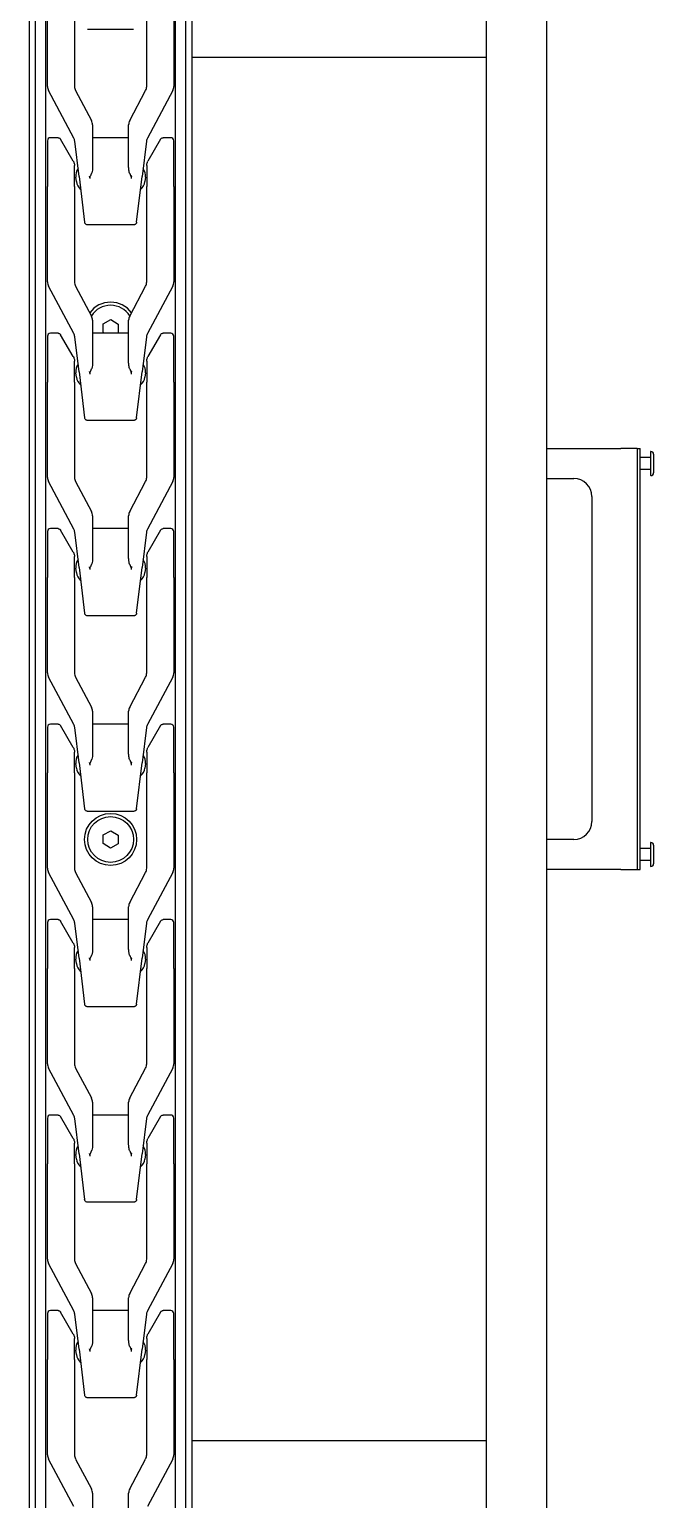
# Model space of a CAD drawing. Extents: x -3873 to 164127, y 7129 to 96529.
# Drawn here: x 43317.5 to 43525, y 39158.5 to 39647.3 of the extents above; entities that cross this region are included whole.
import ezdxf

# ---------------------------------------------------------------- set-up
doc = ezdxf.new("R2010")
doc.units = 0
doc.layers.add('LAYOUT', color=90, linetype='CONTINUOUS')
doc.layers.add('LAYOUT-KROMEKA', color=1, linetype='CONTINUOUS')

# ---------------------------------------------------------------- blocks, each defined once
blk = doc.blocks.new('A$Ccf7c2aec')
at = {"layer": 'LAYOUT-KROMEKA'}
for p, q in [((175.51, 428.1), (1836.63, 428.1)), ((175.51, 426.1), (1836.63, 426.1)), ((169.51, 422.6), (1840.63, 422.6)), ((878.85, 413.36), (894.62, 421.75)), ((896.03, 422.1), (927.73, 422.1)), ((942.98, 422.1), (927.73, 422.1)), ((943.85, 413.36), (959.62, 421.75)), ((943.98, 418.59), (943.98, 421.1)), ((961.03, 422.1), (992.73, 422.1)), ((1007.98, 422.1), (992.73, 422.1)), ((1008.85, 413.36), (1024.62, 421.75)), ((1008.98, 418.59), (1008.98, 421.1)), ((1026.03, 422.1), (1057.73, 422.1)), ((1072.98, 422.1), (1057.73, 422.1)), ((1073.85, 413.36), (1089.62, 421.75)), ((1073.98, 418.59), (1073.98, 421.1)), ((1091.03, 422.1), (1122.73, 422.1)), ((1137.98, 422.1), (1122.73, 422.1)), ((1138.85, 413.36), (1154.62, 421.75)), ((1138.98, 418.59), (1138.98, 421.1)), ((1156.03, 422.1), (1187.73, 422.1)), ((1202.98, 422.1), (1187.73, 422.1)), ((1203.85, 413.36), (1219.62, 421.75)), ((1203.98, 418.59), (1203.98, 421.1)), ((1221.03, 422.1), (1252.73, 422.1)), ((1267.98, 422.1), (1252.73, 422.1)), ((1268.85, 413.36), (1284.62, 421.75)), ((1268.98, 418.59), (1268.98, 421.1)), ((1286.03, 422.1), (1317.73, 422.1)), ((1332.98, 422.1), (1317.73, 422.1)), ((1333.85, 413.36), (1349.62, 421.75)), ((1333.98, 418.59), (1333.98, 421.1)), ((1351.03, 422.1), (1382.73, 422.1)), ((936.18, 413.5), (943.48, 417.72)), ((1001.18, 413.5), (1008.48, 417.72)), ((1066.18, 413.5), (1073.48, 417.72)), ((1131.18, 413.5), (1138.48, 417.72)), ((1196.18, 413.5), (1203.48, 417.72)), ((1261.18, 413.5), (1268.48, 417.72)), ((1326.18, 413.5), (1333.48, 417.72)), ((894.62, 412.75), (884.66, 407.45)), ((927.73, 413.1), (896.03, 413.1)), ((931.11, 411.6), (915.86, 409.73)), ((927.73, 413.1), (934.68, 413.1)), ((929.36, 412.49), (930.84, 412.67)), ((931.11, 411.6), (942.81, 413.03)), ((959.62, 412.75), (949.66, 407.45)), ((992.73, 413.1), (961.03, 413.1)), ((996.11, 411.6), (980.86, 409.73)), ((992.73, 413.1), (999.68, 413.1)), ((994.36, 412.49), (995.84, 412.67)), ((996.11, 411.6), (1007.81, 413.03)), ((1024.62, 412.75), (1014.66, 407.45)), ((1057.73, 413.1), (1026.03, 413.1)), ((1061.11, 411.6), (1045.86, 409.73)), ((1057.73, 413.1), (1064.68, 413.1)), ((1059.36, 412.49), (1060.84, 412.67)), ((1061.11, 411.6), (1072.81, 413.03)), ((1089.62, 412.75), (1079.66, 407.45)), ((1122.73, 413.1), (1091.03, 413.1)), ((1126.11, 411.6), (1110.86, 409.73)), ((1122.73, 413.1), (1129.68, 413.1)), ((1124.36, 412.49), (1125.84, 412.67)), ((1126.11, 411.6), (1137.81, 413.03)), ((1154.62, 412.75), (1144.66, 407.45)), ((1187.73, 413.1), (1156.03, 413.1)), ((1191.11, 411.6), (1175.86, 409.73)), ((1187.73, 413.1), (1194.68, 413.1)), ((1189.36, 412.49), (1190.84, 412.67)), ((1191.11, 411.6), (1202.81, 413.03)), ((1219.62, 412.75), (1209.66, 407.45)), ((1252.73, 413.1), (1221.03, 413.1)), ((1256.11, 411.6), (1240.86, 409.73)), ((1252.73, 413.1), (1259.68, 413.1)), ((1254.36, 412.49), (1255.84, 412.67)), ((1256.11, 411.6), (1267.81, 413.03)), ((1284.62, 412.75), (1274.66, 407.45)), ((1317.73, 413.1), (1286.03, 413.1)), ((1321.11, 411.6), (1305.86, 409.73)), ((1317.73, 413.1), (1324.68, 413.1)), ((1319.36, 412.49), (1320.84, 412.67)), ((1321.11, 411.6), (1332.81, 413.03)), ((1349.62, 412.75), (1339.66, 407.45)), ((1382.73, 413.1), (1351.03, 413.1)), ((883.25, 407.1), (869.13, 407.1)), ((914.98, 393.47), (914.98, 408.73)), ((948.25, 407.1), (934.13, 407.1)), ((943.98, 395.1), (943.98, 407.1)), ((979.98, 393.47), (979.98, 408.73)), ((1013.25, 407.1), (999.13, 407.1)), ((1008.98, 395.1), (1008.98, 407.1)), ((1044.98, 393.47), (1044.98, 408.73)), ((1078.25, 407.1), (1064.13, 407.1)), ((1073.98, 395.1), (1073.98, 407.1)), ((1109.98, 393.47), (1109.98, 408.73)), ((1143.25, 407.1), (1129.13, 407.1)), ((1138.98, 395.1), (1138.98, 407.1)), ((1174.98, 393.47), (1174.98, 408.73)), ((1208.25, 407.1), (1194.13, 407.1)), ((1203.98, 395.1), (1203.98, 407.1)), ((1239.98, 393.47), (1239.98, 408.73)), ((1273.25, 407.1), (1259.13, 407.1)), ((1268.98, 395.1), (1268.98, 407.1)), ((1304.98, 393.47), (1304.98, 408.73)), ((1338.25, 407.1), (1324.13, 407.1)), ((1333.98, 395.1), (1333.98, 407.1)), ((1369.98, 393.47), (1369.98, 408.73)), ((1097.75, 401.17), (1099.25, 403.63)), ((1099.13, 398.64), (1097.75, 401.17)), ((1099.25, 403.63), (1102.14, 403.56)), ((1103.52, 401.03), (1102.02, 398.57)), ((1102.14, 403.56), (1103.52, 401.03)), ((1268.98, 403.2), (1269.25, 403.63)), ((1269.25, 403.63), (1272.14, 403.56)), ((1273.52, 401.03), (1272.02, 398.57)), ((1272.14, 403.56), (1273.52, 401.03)), ((1102.02, 398.57), (1099.13, 398.64)), ((1269.13, 398.64), (1268.98, 398.9)), ((1272.02, 398.57), (1269.13, 398.64)), ((869.13, 395.1), (883.25, 395.1)), ((884.66, 394.75), (894.62, 389.45)), ((915.86, 392.47), (931.11, 390.6)), ((934.13, 395.1), (948.25, 395.1)), ((949.66, 394.75), (959.62, 389.45)), ((980.86, 392.47), (996.11, 390.6)), ((999.13, 395.1), (1013.25, 395.1)), ((1014.66, 394.75), (1024.62, 389.45)), ((1045.86, 392.47), (1061.11, 390.6)), ((1064.13, 395.1), (1078.25, 395.1)), ((1079.66, 394.75), (1089.62, 389.45)), ((1110.86, 392.47), (1126.11, 390.6)), ((1129.13, 395.1), (1143.25, 395.1)), ((1144.66, 394.75), (1154.62, 389.45)), ((1175.86, 392.47), (1191.11, 390.6)), ((1194.13, 395.1), (1208.25, 395.1)), ((1209.66, 394.75), (1219.62, 389.45)), ((1240.86, 392.47), (1256.11, 390.6)), ((1259.13, 395.1), (1273.25, 395.1)), ((1274.66, 394.75), (1284.62, 389.45)), ((1305.86, 392.47), (1321.11, 390.6)), ((1324.13, 395.1), (1338.25, 395.1)), ((1339.66, 394.75), (1349.62, 389.45)), ((894.62, 380.45), (878.85, 388.84)), ((896.03, 389.1), (927.73, 389.1)), ((934.68, 389.1), (927.73, 389.1)), ((930.84, 389.53), (929.36, 389.71)), ((942.81, 389.17), (931.11, 390.6)), ((943.48, 384.48), (936.18, 388.7)), ((959.62, 380.45), (943.85, 388.84)), ((961.03, 389.1), (992.73, 389.1)), ((999.68, 389.1), (992.73, 389.1)), ((995.84, 389.53), (994.36, 389.71)), ((1007.81, 389.17), (996.11, 390.6)), ((1008.48, 384.48), (1001.18, 388.7)), ((1024.62, 380.45), (1008.85, 388.84)), ((1026.03, 389.1), (1057.73, 389.1)), ((1064.68, 389.1), (1057.73, 389.1)), ((1060.84, 389.53), (1059.36, 389.71)), ((1072.81, 389.17), (1061.11, 390.6)), ((1073.48, 384.48), (1066.18, 388.7)), ((1089.62, 380.45), (1073.85, 388.84)), ((1091.03, 389.1), (1122.73, 389.1)), ((1129.68, 389.1), (1122.73, 389.1)), ((1125.84, 389.53), (1124.36, 389.71)), ((1137.81, 389.17), (1126.11, 390.6)), ((1138.48, 384.48), (1131.18, 388.7)), ((1154.62, 380.45), (1138.85, 388.84)), ((1156.03, 389.1), (1187.73, 389.1)), ((1194.68, 389.1), (1187.73, 389.1)), ((1190.84, 389.53), (1189.36, 389.71)), ((1202.81, 389.17), (1191.11, 390.6)), ((1203.48, 384.48), (1196.18, 388.7)), ((1219.62, 380.45), (1203.85, 388.84)), ((1221.03, 389.1), (1252.73, 389.1)), ((1259.68, 389.1), (1252.73, 389.1)), ((1255.84, 389.53), (1254.36, 389.71)), ((1267.81, 389.17), (1256.11, 390.6)), ((1268.48, 384.48), (1261.18, 388.7)), ((1284.62, 380.45), (1268.85, 388.84)), ((1286.03, 389.1), (1317.73, 389.1)), ((1324.68, 389.1), (1317.73, 389.1)), ((1320.84, 389.53), (1319.36, 389.71)), ((1332.81, 389.17), (1321.11, 390.6)), ((1333.48, 384.48), (1326.18, 388.7)), ((1349.62, 380.45), (1333.85, 388.84)), ((1351.03, 389.1), (1382.73, 389.1)), ((943.98, 381.1), (943.98, 383.61)), ((1008.98, 381.1), (1008.98, 383.61)), ((1073.98, 381.1), (1073.98, 383.61)), ((1138.98, 381.1), (1138.98, 383.61)), ((1203.98, 381.1), (1203.98, 383.61)), ((1268.98, 381.1), (1268.98, 383.61)), ((1333.98, 381.1), (1333.98, 383.61)), ((1840.63, 379.6), (169.51, 379.6)), ((927.73, 380.1), (896.03, 380.1)), ((927.73, 380.1), (942.98, 380.1)), ((992.73, 380.1), (961.03, 380.1)), ((992.73, 380.1), (1007.98, 380.1)), ((1057.73, 380.1), (1026.03, 380.1)), ((1057.73, 380.1), (1072.98, 380.1)), ((1122.73, 380.1), (1091.03, 380.1)), ((1122.73, 380.1), (1137.98, 380.1)), ((1187.73, 380.1), (1156.03, 380.1)), ((1187.73, 380.1), (1202.98, 380.1)), ((1252.73, 380.1), (1221.03, 380.1)), ((1252.73, 380.1), (1267.98, 380.1)), ((1317.73, 380.1), (1286.03, 380.1)), ((1317.73, 380.1), (1332.98, 380.1)), ((1382.73, 380.1), (1351.03, 380.1)), ((175.51, 376.1), (1836.63, 376.1)), ((1836.63, 374.1), (175.51, 374.1)), ((900.63, 276.1), (900.63, 374.1)), ((1360.63, 276.1), (1360.63, 374.1)), ((281.4, 276.1), (1830.63, 276.1)), ((281.4, 256.1), (1830.63, 256.1)), ((1090.63, 231.5), (1090.63, 256.1)), ((1100.63, 247.1), (1100.63, 256.1)), ((1220.63, 256.1), (1220.63, 247.1)), ((1230.63, 256.1), (1230.63, 231.5)), ((1214.63, 241.1), (1106.63, 241.1)), ((1090.63, 231.5), (1090.63, 226.1)), ((1230.63, 226.1), (1230.63, 231.5)), ((1230.63, 226.1), (1090.63, 226.1)), ((1090.63, 226.1), (1090.63, 225.1)), ((1090.63, 225.1), (1230.63, 225.1)), ((1093.63, 221.6), (1093.63, 225.1)), ((1097.63, 221.6), (1097.63, 225.1)), ((1223.63, 221.6), (1223.63, 225.1)), ((1227.63, 221.6), (1227.63, 225.1)), ((1230.63, 226.1), (1230.63, 225.1)), ((1099.63, 221.6), (1091.63, 221.6)), ((1091.63, 221.5), (1091.63, 221.6)), ((1098.73, 220.6), (1092.53, 220.6)), ((1099.63, 221.5), (1099.63, 221.6)), ((1229.63, 221.6), (1221.63, 221.6)), ((1221.63, 221.5), (1221.63, 221.6)), ((1228.73, 220.6), (1222.53, 220.6)), ((1229.63, 221.5), (1229.63, 221.6))]:
    blk.add_line(p, q, dxfattribs=at)
for radius in [8.65, 7.62]:
    blk.add_circle((1100.63, 401.1), radius, dxfattribs=at)
for centre, radius, start, end in [((896.03, 419.1), 3, 90, 118), ((942.98, 421.1), 1, 0, 90), ((961.03, 419.1), 3, 90, 118), ((1007.98, 421.1), 1, 0, 90), ((1026.03, 419.1), 3, 90, 118), ((1072.98, 421.1), 1, 0, 90), ((1091.03, 419.1), 3, 90, 118), ((1137.98, 421.1), 1, 0, 90), ((1156.03, 419.1), 3, 90, 118), ((1202.98, 421.1), 1, 0, 90), ((1221.03, 419.1), 3, 90, 118), ((1267.98, 421.1), 1, 0, 90), ((1286.03, 419.1), 3, 90, 118), ((1332.98, 421.1), 1, 0, 90), ((1351.03, 419.1), 3, 90, 118), ((896.03, 410.1), 3, 90, 118), ((929.85, 408.52), 4, 96.9958, 140.527), ((931.33, 408.7), 4, 53.4646, 96.9958), ((942.44, 416.01), 3, 276.9958, 298), ((961.03, 410.1), 3, 90, 118), ((994.85, 408.52), 4, 96.9958, 140.527), ((996.33, 408.7), 4, 53.4646, 96.9958), ((1007.44, 416.01), 3, 276.9958, 298), ((1026.03, 410.1), 3, 90, 118), ((1059.85, 408.52), 4, 96.9958, 140.527), ((1061.33, 408.7), 4, 53.4646, 96.9958), ((1072.44, 416.01), 3, 276.9958, 298), ((1091.03, 410.1), 3, 90, 118), ((1124.85, 408.52), 4, 96.9958, 140.527), ((1126.33, 408.7), 4, 53.4646, 96.9958), ((1137.44, 416.01), 3, 276.9958, 298), ((1156.03, 410.1), 3, 90, 118), ((1189.85, 408.52), 4, 96.9958, 140.527), ((1191.33, 408.7), 4, 53.4646, 96.9958), ((1202.44, 416.01), 3, 276.9958, 298), ((1221.03, 410.1), 3, 90, 118), ((1254.85, 408.52), 4, 96.9958, 140.527), ((1256.33, 408.7), 4, 53.4646, 96.9958), ((1267.44, 416.01), 3, 276.9958, 298), ((1286.03, 410.1), 3, 90, 118), ((1319.85, 408.52), 4, 96.9958, 140.527), ((1321.33, 408.7), 4, 53.4646, 96.9958), ((1332.44, 416.01), 3, 276.9958, 298), ((1351.03, 410.1), 3, 90, 118), ((883.25, 410.1), 3, 270, 298), ((948.25, 410.1), 3, 270, 298), ((1013.25, 410.1), 3, 270, 298), ((1078.25, 410.1), 3, 270, 298), ((1143.25, 410.1), 3, 270, 298), ((1208.25, 410.1), 3, 270, 298), ((1273.25, 410.1), 3, 270, 298), ((1270.63, 401.1), 7.62, 302.7989, 57.2011), ((1270.63, 401.1), 8.65, 306.5463, 53.4537), ((1338.25, 410.1), 3, 270, 298), ((883.25, 392.1), 3, 62, 90), ((929.85, 393.68), 4, 219.473, 263.0042), ((948.25, 392.1), 3, 62, 90), ((994.85, 393.68), 4, 219.473, 263.0042), ((1013.25, 392.1), 3, 62, 90), ((1059.85, 393.68), 4, 219.473, 263.0042), ((1078.25, 392.1), 3, 62, 90), ((1124.85, 393.68), 4, 219.473, 263.0042), ((1143.25, 392.1), 3, 62, 90), ((1189.85, 393.68), 4, 219.473, 263.0042), ((1208.25, 392.1), 3, 62, 90), ((1254.85, 393.68), 4, 219.473, 263.0042), ((1273.25, 392.1), 3, 62, 90), ((1319.85, 393.68), 4, 219.473, 263.0042), ((1338.25, 392.1), 3, 62, 90), ((896.03, 392.1), 3, 242, 270), ((931.33, 393.5), 4, 263.0042, 306.5354), ((942.44, 386.19), 3, 62, 83.0042), ((961.03, 392.1), 3, 242, 270), ((996.33, 393.5), 4, 263.0042, 306.5354), ((1007.44, 386.19), 3, 62, 83.0042), ((1026.03, 392.1), 3, 242, 270), ((1061.33, 393.5), 4, 263.0042, 306.5354), ((1072.44, 386.19), 3, 62, 83.0042), ((1091.03, 392.1), 3, 242, 270), ((1126.33, 393.5), 4, 263.0042, 306.5354), ((1137.44, 386.19), 3, 62, 83.0042), ((1156.03, 392.1), 3, 242, 270), ((1191.33, 393.5), 4, 263.0042, 306.5354), ((1202.44, 386.19), 3, 62, 83.0042), ((1221.03, 392.1), 3, 242, 270), ((1256.33, 393.5), 4, 263.0042, 306.5354), ((1267.44, 386.19), 3, 62, 83.0042), ((1286.03, 392.1), 3, 242, 270), ((1321.33, 393.5), 4, 263.0042, 306.5354), ((1332.44, 386.19), 3, 62, 83.0042), ((1351.03, 392.1), 3, 242, 270), ((896.03, 383.1), 3, 242, 270), ((942.98, 381.1), 1, 270, 0), ((961.03, 383.1), 3, 242, 270), ((1007.98, 381.1), 1, 270, 0), ((1026.03, 383.1), 3, 242, 270), ((1072.98, 381.1), 1, 270, 0), ((1091.03, 383.1), 3, 242, 270), ((1137.98, 381.1), 1, 270, 0), ((1156.03, 383.1), 3, 242, 270), ((1202.98, 381.1), 1, 270, 0), ((1221.03, 383.1), 3, 242, 270), ((1267.98, 381.1), 1, 270, 0), ((1286.03, 383.1), 3, 242, 270), ((1332.98, 381.1), 1, 270, 0), ((1351.03, 383.1), 3, 242, 270), ((1106.63, 247.1), 6, 180, 270), ((1214.63, 247.1), 6, 270, 0), ((1092.53, 221.5), 0.9, 180, 270), ((1098.73, 221.5), 0.9, 270, 0), ((1222.53, 221.5), 0.9, 180, 270), ((1228.73, 221.5), 0.9, 270, 0)]:
    blk.add_arc(centre, radius, start, end, dxfattribs=at)
for points, knots in [([(943.98, 418.59), (943.98, 418.48), (943.96, 418.36), (943.89, 418.16), (943.84, 418.06), (943.71, 417.89), (943.63, 417.81), (943.52, 417.74), (943.5, 417.73), (943.48, 417.72)], [0.0000243, 0.0000243, 0.0000243, 0.0000243, 0.0328926, 0.0328926, 0.0653838, 0.0653838, 0.0978897, 0.0978897, 0.1042618, 0.1042618, 0.1042618, 0.1042618]), ([(1008.98, 418.59), (1008.98, 418.48), (1008.96, 418.36), (1008.89, 418.16), (1008.84, 418.06), (1008.71, 417.89), (1008.63, 417.81), (1008.52, 417.74), (1008.5, 417.73), (1008.48, 417.72)], [0.0000243, 0.0000243, 0.0000243, 0.0000243, 0.0328926, 0.0328926, 0.0653838, 0.0653838, 0.0978897, 0.0978897, 0.1042618, 0.1042618, 0.1042618, 0.1042618]), ([(1073.98, 418.59), (1073.98, 418.48), (1073.96, 418.36), (1073.89, 418.16), (1073.84, 418.06), (1073.71, 417.89), (1073.63, 417.81), (1073.52, 417.74), (1073.5, 417.73), (1073.48, 417.72)], [0.0000243, 0.0000243, 0.0000243, 0.0000243, 0.0328926, 0.0328926, 0.0653838, 0.0653838, 0.0978897, 0.0978897, 0.1042618, 0.1042618, 0.1042618, 0.1042618]), ([(1138.98, 418.59), (1138.98, 418.48), (1138.96, 418.36), (1138.89, 418.16), (1138.84, 418.06), (1138.71, 417.89), (1138.63, 417.81), (1138.52, 417.74), (1138.5, 417.73), (1138.48, 417.72)], [0.0000243, 0.0000243, 0.0000243, 0.0000243, 0.0328926, 0.0328926, 0.0653838, 0.0653838, 0.0978897, 0.0978897, 0.1042618, 0.1042618, 0.1042618, 0.1042618]), ([(1203.98, 418.59), (1203.98, 418.48), (1203.96, 418.36), (1203.89, 418.16), (1203.84, 418.06), (1203.71, 417.89), (1203.63, 417.81), (1203.52, 417.74), (1203.5, 417.73), (1203.48, 417.72)], [0.0000243, 0.0000243, 0.0000243, 0.0000243, 0.0328926, 0.0328926, 0.0653838, 0.0653838, 0.0978897, 0.0978897, 0.1042618, 0.1042618, 0.1042618, 0.1042618]), ([(1268.98, 418.59), (1268.98, 418.48), (1268.96, 418.36), (1268.89, 418.16), (1268.84, 418.06), (1268.71, 417.89), (1268.63, 417.81), (1268.52, 417.74), (1268.5, 417.73), (1268.48, 417.72)], [0.0000243, 0.0000243, 0.0000243, 0.0000243, 0.0328926, 0.0328926, 0.0653838, 0.0653838, 0.0978897, 0.0978897, 0.1042618, 0.1042618, 0.1042618, 0.1042618]), ([(1333.98, 418.59), (1333.98, 418.48), (1333.96, 418.36), (1333.89, 418.16), (1333.84, 418.06), (1333.71, 417.89), (1333.63, 417.81), (1333.52, 417.74), (1333.5, 417.73), (1333.48, 417.72)], [0.0000243, 0.0000243, 0.0000243, 0.0000243, 0.0328926, 0.0328926, 0.0653838, 0.0653838, 0.0978897, 0.0978897, 0.1042618, 0.1042618, 0.1042618, 0.1042618]), ([(936.18, 413.5), (935.87, 413.32), (935.53, 413.2), (935.17, 413.14), (935.08, 413.13), (934.99, 413.11), (934.89, 413.11), (934.82, 413.1), (934.75, 413.1), (934.68, 413.1)], [0, 0, 0, 0, 0.684637, 0.684637, 0.684637, 0.86523, 0.86523, 0.86523, 1, 1, 1, 1]), ([(1001.18, 413.5), (1000.87, 413.32), (1000.53, 413.2), (1000.17, 413.14), (1000.08, 413.13), (999.99, 413.11), (999.89, 413.11), (999.82, 413.1), (999.75, 413.1), (999.68, 413.1)], [0, 0, 0, 0, 0.684637, 0.684637, 0.684637, 0.86523, 0.86523, 0.86523, 1, 1, 1, 1]), ([(1066.18, 413.5), (1065.87, 413.32), (1065.53, 413.2), (1065.17, 413.14), (1065.08, 413.13), (1064.99, 413.11), (1064.89, 413.11), (1064.82, 413.1), (1064.75, 413.1), (1064.68, 413.1)], [0, 0, 0, 0, 0.684637, 0.684637, 0.684637, 0.86523, 0.86523, 0.86523, 1, 1, 1, 1]), ([(1131.18, 413.5), (1130.87, 413.32), (1130.53, 413.2), (1130.17, 413.14), (1130.08, 413.13), (1129.99, 413.11), (1129.89, 413.11), (1129.82, 413.1), (1129.75, 413.1), (1129.68, 413.1)], [0, 0, 0, 0, 0.684637, 0.684637, 0.684637, 0.86523, 0.86523, 0.86523, 1, 1, 1, 1]), ([(1196.18, 413.5), (1195.87, 413.32), (1195.53, 413.2), (1195.17, 413.14), (1195.08, 413.13), (1194.99, 413.11), (1194.89, 413.11), (1194.82, 413.1), (1194.75, 413.1), (1194.68, 413.1)], [0, 0, 0, 0, 0.684637, 0.684637, 0.684637, 0.86523, 0.86523, 0.86523, 1, 1, 1, 1]), ([(1261.18, 413.5), (1260.87, 413.32), (1260.53, 413.2), (1260.17, 413.14), (1260.08, 413.13), (1259.99, 413.11), (1259.89, 413.11), (1259.82, 413.1), (1259.75, 413.1), (1259.68, 413.1)], [0, 0, 0, 0, 0.684637, 0.684637, 0.684637, 0.86523, 0.86523, 0.86523, 1, 1, 1, 1]), ([(1326.18, 413.5), (1325.87, 413.32), (1325.53, 413.2), (1325.17, 413.14), (1325.08, 413.13), (1324.99, 413.11), (1324.89, 413.11), (1324.82, 413.1), (1324.75, 413.1), (1324.68, 413.1)], [0, 0, 0, 0, 0.684637, 0.684637, 0.684637, 0.86523, 0.86523, 0.86523, 1, 1, 1, 1]), ([(914.98, 408.73), (914.98, 408.84), (915, 408.95), (915.07, 409.16), (915.12, 409.25), (915.25, 409.43), (915.34, 409.5), (915.52, 409.62), (915.62, 409.67), (915.74, 409.7), (915.77, 409.71), (915.8, 409.72), (915.81, 409.72), (915.83, 409.72), (915.84, 409.72), (915.85, 409.72), (915.85, 409.72), (915.85, 409.73), (915.86, 409.73), (915.86, 409.73), (915.86, 409.73), (915.86, 409.73), (915.86, 409.73), (915.86, 409.73), (915.86, 409.73), (915.86, 409.73), (915.86, 409.73), (915.86, 409.73), (915.86, 409.73), (915.86, 409.73), (915.86, 409.73), (915.86, 409.73)], [0.0000031, 0.0000031, 0.0000031, 0.0000031, 0.0324341, 0.0324341, 0.064942, 0.064942, 0.0974473, 0.0974473, 0.1299526, 0.1299526, 0.137103, 0.137103, 0.1406951, 0.1406951, 0.1424933, 0.1424933, 0.1433926, 0.1433926, 0.1438423, 0.1438423, 0.1440672, 0.1440672, 0.1441796, 0.1441796, 0.1442358, 0.1442358, 0.1442639, 0.1442639, 0.144278, 0.144278, 0.1443241, 0.1443241, 0.1443241, 0.1443241]), ([(930.36, 407.88), (930.64, 407.95), (930.93, 408.02), (931.21, 408.09), (931.22, 408.1), (931.22, 408.1), (931.23, 408.1)], [0, 0, 0, 0, 0.971612, 0.971612, 0.971612, 1, 1, 1, 1]), ([(930.36, 407.88), (930.45, 407.91), (930.54, 407.92), (930.78, 407.92), (930.91, 407.89), (931.18, 407.8), (931.31, 407.75), (931.65, 407.62), (931.86, 407.54), (932.07, 407.46)], [-1.068908, -1.068908, -1.068908, -1.068908, -1.0410443, -1.0410443, -0.9974409, -0.9974409, -0.9538374, -0.9538374, -0.8852676, -0.8852676, -0.8852676, -0.8852676]), ([(934.13, 407.1), (933.56, 407.1), (932.86, 407.21), (932.21, 407.41), (932.14, 407.44), (932.07, 407.46)], [-0.3189368, -0.3189368, -0.3189368, -0.3189368, -0.1295167, -0.1295167, -0.1071311, -0.1071311, -0.1071311, -0.1071311]), ([(979.98, 408.73), (979.98, 408.84), (980, 408.95), (980.07, 409.16), (980.12, 409.25), (980.25, 409.43), (980.34, 409.5), (980.52, 409.62), (980.62, 409.67), (980.74, 409.7), (980.77, 409.71), (980.8, 409.72), (980.81, 409.72), (980.83, 409.72), (980.84, 409.72), (980.85, 409.72), (980.85, 409.72), (980.85, 409.73), (980.86, 409.73), (980.86, 409.73), (980.86, 409.73), (980.86, 409.73), (980.86, 409.73), (980.86, 409.73), (980.86, 409.73), (980.86, 409.73), (980.86, 409.73), (980.86, 409.73), (980.86, 409.73), (980.86, 409.73), (980.86, 409.73), (980.86, 409.73)], [0.0000031, 0.0000031, 0.0000031, 0.0000031, 0.0324341, 0.0324341, 0.064942, 0.064942, 0.0974473, 0.0974473, 0.1299526, 0.1299526, 0.137103, 0.137103, 0.1406951, 0.1406951, 0.1424933, 0.1424933, 0.1433926, 0.1433926, 0.1438423, 0.1438423, 0.1440672, 0.1440672, 0.1441796, 0.1441796, 0.1442358, 0.1442358, 0.1442639, 0.1442639, 0.144278, 0.144278, 0.1443058, 0.1443058, 0.1443058, 0.1443058]), ([(995.36, 407.88), (995.64, 407.95), (995.93, 408.02), (996.21, 408.09), (996.22, 408.1), (996.22, 408.1), (996.23, 408.1)], [0, 0, 0, 0, 0.971612, 0.971612, 0.971612, 1, 1, 1, 1]), ([(995.36, 407.88), (995.45, 407.91), (995.54, 407.92), (995.78, 407.92), (995.91, 407.89), (996.18, 407.8), (996.31, 407.75), (996.65, 407.62), (996.86, 407.54), (997.07, 407.46)], [-1.068908, -1.068908, -1.068908, -1.068908, -1.0410443, -1.0410443, -0.9974409, -0.9974409, -0.9538374, -0.9538374, -0.8852676, -0.8852676, -0.8852676, -0.8852676]), ([(999.13, 407.1), (998.56, 407.1), (997.86, 407.21), (997.21, 407.41), (997.14, 407.44), (997.07, 407.46)], [-0.3189368, -0.3189368, -0.3189368, -0.3189368, -0.1295167, -0.1295167, -0.1071311, -0.1071311, -0.1071311, -0.1071311]), ([(1044.98, 408.73), (1044.98, 408.84), (1045, 408.95), (1045.07, 409.16), (1045.12, 409.25), (1045.25, 409.43), (1045.34, 409.5), (1045.52, 409.62), (1045.62, 409.67), (1045.74, 409.7), (1045.77, 409.71), (1045.8, 409.72), (1045.81, 409.72), (1045.83, 409.72), (1045.84, 409.72), (1045.85, 409.72), (1045.85, 409.72), (1045.85, 409.73), (1045.86, 409.73), (1045.86, 409.73), (1045.86, 409.73), (1045.86, 409.73), (1045.86, 409.73), (1045.86, 409.73), (1045.86, 409.73), (1045.86, 409.73), (1045.86, 409.73), (1045.86, 409.73), (1045.86, 409.73), (1045.86, 409.73), (1045.86, 409.73), (1045.86, 409.73)], [0.0000031, 0.0000031, 0.0000031, 0.0000031, 0.0324341, 0.0324341, 0.064942, 0.064942, 0.0974473, 0.0974473, 0.1299526, 0.1299526, 0.137103, 0.137103, 0.1406951, 0.1406951, 0.1424933, 0.1424933, 0.1433926, 0.1433926, 0.1438423, 0.1438423, 0.1440672, 0.1440672, 0.1441796, 0.1441796, 0.1442358, 0.1442358, 0.1442639, 0.1442639, 0.144278, 0.144278, 0.1443297, 0.1443297, 0.1443297, 0.1443297]), ([(1060.36, 407.88), (1060.64, 407.95), (1060.93, 408.02), (1061.21, 408.09), (1061.22, 408.1), (1061.22, 408.1), (1061.23, 408.1)], [0, 0, 0, 0, 0.971612, 0.971612, 0.971612, 1, 1, 1, 1]), ([(1060.36, 407.88), (1060.45, 407.91), (1060.54, 407.92), (1060.78, 407.92), (1060.91, 407.89), (1061.18, 407.8), (1061.31, 407.75), (1061.65, 407.62), (1061.86, 407.54), (1062.07, 407.46)], [-1.068908, -1.068908, -1.068908, -1.068908, -1.0410443, -1.0410443, -0.9974409, -0.9974409, -0.9538374, -0.9538374, -0.8852676, -0.8852676, -0.8852676, -0.8852676]), ([(1064.13, 407.1), (1063.56, 407.1), (1062.86, 407.21), (1062.21, 407.41), (1062.14, 407.44), (1062.07, 407.46)], [-0.3189368, -0.3189368, -0.3189368, -0.3189368, -0.1295167, -0.1295167, -0.1071311, -0.1071311, -0.1071311, -0.1071311]), ([(1109.98, 408.73), (1109.98, 408.84), (1110, 408.95), (1110.07, 409.16), (1110.12, 409.25), (1110.25, 409.43), (1110.34, 409.5), (1110.52, 409.62), (1110.62, 409.67), (1110.74, 409.7), (1110.77, 409.71), (1110.8, 409.72), (1110.81, 409.72), (1110.83, 409.72), (1110.84, 409.72), (1110.85, 409.72), (1110.85, 409.72), (1110.85, 409.73), (1110.86, 409.73), (1110.86, 409.73), (1110.86, 409.73), (1110.86, 409.73), (1110.86, 409.73), (1110.86, 409.73), (1110.86, 409.73), (1110.86, 409.73), (1110.86, 409.73), (1110.86, 409.73), (1110.86, 409.73), (1110.86, 409.73), (1110.86, 409.73), (1110.86, 409.73)], [0.0000031, 0.0000031, 0.0000031, 0.0000031, 0.0324341, 0.0324341, 0.064942, 0.064942, 0.0974473, 0.0974473, 0.1299526, 0.1299526, 0.137103, 0.137103, 0.1406951, 0.1406951, 0.1424933, 0.1424933, 0.1433926, 0.1433926, 0.1438423, 0.1438423, 0.1440672, 0.1440672, 0.1441796, 0.1441796, 0.1442358, 0.1442358, 0.1442639, 0.1442639, 0.144278, 0.144278, 0.1443633, 0.1443633, 0.1443633, 0.1443633]), ([(1125.36, 407.88), (1125.64, 407.95), (1125.93, 408.02), (1126.21, 408.09), (1126.22, 408.1), (1126.22, 408.1), (1126.23, 408.1)], [0, 0, 0, 0, 0.971612, 0.971612, 0.971612, 1, 1, 1, 1]), ([(1125.36, 407.88), (1125.45, 407.91), (1125.54, 407.92), (1125.78, 407.92), (1125.91, 407.89), (1126.18, 407.8), (1126.31, 407.75), (1126.65, 407.62), (1126.86, 407.54), (1127.07, 407.46)], [-1.068908, -1.068908, -1.068908, -1.068908, -1.0410443, -1.0410443, -0.9974409, -0.9974409, -0.9538374, -0.9538374, -0.8852676, -0.8852676, -0.8852676, -0.8852676]), ([(1129.13, 407.1), (1128.56, 407.1), (1127.86, 407.21), (1127.21, 407.41), (1127.14, 407.44), (1127.07, 407.46)], [-0.3189368, -0.3189368, -0.3189368, -0.3189368, -0.1295167, -0.1295167, -0.1071311, -0.1071311, -0.1071311, -0.1071311]), ([(1174.98, 408.73), (1174.98, 408.84), (1175, 408.95), (1175.07, 409.16), (1175.12, 409.25), (1175.25, 409.43), (1175.34, 409.5), (1175.52, 409.62), (1175.62, 409.67), (1175.74, 409.7), (1175.77, 409.71), (1175.8, 409.72), (1175.81, 409.72), (1175.83, 409.72), (1175.84, 409.72), (1175.85, 409.72), (1175.85, 409.72), (1175.85, 409.73), (1175.86, 409.73), (1175.86, 409.73), (1175.86, 409.73), (1175.86, 409.73), (1175.86, 409.73), (1175.86, 409.73), (1175.86, 409.73), (1175.86, 409.73), (1175.86, 409.73), (1175.86, 409.73), (1175.86, 409.73), (1175.86, 409.73), (1175.86, 409.73), (1175.86, 409.73)], [0.0000031, 0.0000031, 0.0000031, 0.0000031, 0.0324341, 0.0324341, 0.064942, 0.064942, 0.0974473, 0.0974473, 0.1299526, 0.1299526, 0.137103, 0.137103, 0.1406951, 0.1406951, 0.1424933, 0.1424933, 0.1433926, 0.1433926, 0.1438423, 0.1438423, 0.1440672, 0.1440672, 0.1441796, 0.1441796, 0.1442358, 0.1442358, 0.1442639, 0.1442639, 0.144278, 0.144278, 0.1443686, 0.1443686, 0.1443686, 0.1443686]), ([(1190.36, 407.88), (1190.64, 407.95), (1190.93, 408.02), (1191.21, 408.09), (1191.22, 408.1), (1191.22, 408.1), (1191.23, 408.1)], [0, 0, 0, 0, 0.971612, 0.971612, 0.971612, 1, 1, 1, 1]), ([(1190.36, 407.88), (1190.45, 407.91), (1190.54, 407.92), (1190.78, 407.92), (1190.91, 407.89), (1191.18, 407.8), (1191.31, 407.75), (1191.65, 407.62), (1191.86, 407.54), (1192.07, 407.46)], [-1.068908, -1.068908, -1.068908, -1.068908, -1.0410443, -1.0410443, -0.9974409, -0.9974409, -0.9538374, -0.9538374, -0.8852676, -0.8852676, -0.8852676, -0.8852676]), ([(1194.13, 407.1), (1193.56, 407.1), (1192.86, 407.21), (1192.21, 407.41), (1192.14, 407.44), (1192.07, 407.46)], [-0.3189368, -0.3189368, -0.3189368, -0.3189368, -0.1295167, -0.1295167, -0.1071311, -0.1071311, -0.1071311, -0.1071311]), ([(1239.98, 408.73), (1239.98, 408.84), (1240, 408.95), (1240.07, 409.16), (1240.12, 409.25), (1240.25, 409.43), (1240.34, 409.5), (1240.52, 409.62), (1240.62, 409.67), (1240.74, 409.7), (1240.77, 409.71), (1240.8, 409.72), (1240.81, 409.72), (1240.83, 409.72), (1240.84, 409.72), (1240.85, 409.72), (1240.85, 409.72), (1240.85, 409.73), (1240.86, 409.73), (1240.86, 409.73), (1240.86, 409.73), (1240.86, 409.73), (1240.86, 409.73), (1240.86, 409.73), (1240.86, 409.73), (1240.86, 409.73), (1240.86, 409.73), (1240.86, 409.73), (1240.86, 409.73), (1240.86, 409.73), (1240.86, 409.73), (1240.86, 409.73)], [0.0000031, 0.0000031, 0.0000031, 0.0000031, 0.0324341, 0.0324341, 0.064942, 0.064942, 0.0974473, 0.0974473, 0.1299526, 0.1299526, 0.137103, 0.137103, 0.1406951, 0.1406951, 0.1424933, 0.1424933, 0.1433926, 0.1433926, 0.1438423, 0.1438423, 0.1440672, 0.1440672, 0.1441796, 0.1441796, 0.1442358, 0.1442358, 0.1442639, 0.1442639, 0.144278, 0.144278, 0.1443039, 0.1443039, 0.1443039, 0.1443039]), ([(1255.36, 407.88), (1255.64, 407.95), (1255.93, 408.02), (1256.21, 408.09), (1256.22, 408.1), (1256.22, 408.1), (1256.23, 408.1)], [0, 0, 0, 0, 0.971612, 0.971612, 0.971612, 1, 1, 1, 1]), ([(1255.36, 407.88), (1255.45, 407.91), (1255.54, 407.92), (1255.78, 407.92), (1255.91, 407.89), (1256.18, 407.8), (1256.31, 407.75), (1256.65, 407.62), (1256.86, 407.54), (1257.07, 407.46)], [-1.068908, -1.068908, -1.068908, -1.068908, -1.0410443, -1.0410443, -0.9974409, -0.9974409, -0.9538374, -0.9538374, -0.8852676, -0.8852676, -0.8852676, -0.8852676]), ([(1259.13, 407.1), (1258.56, 407.1), (1257.86, 407.21), (1257.21, 407.41), (1257.14, 407.44), (1257.07, 407.46)], [-0.3189368, -0.3189368, -0.3189368, -0.3189368, -0.1295167, -0.1295167, -0.1071311, -0.1071311, -0.1071311, -0.1071311]), ([(1304.98, 408.73), (1304.98, 408.84), (1305, 408.95), (1305.07, 409.16), (1305.12, 409.25), (1305.25, 409.43), (1305.34, 409.5), (1305.52, 409.62), (1305.62, 409.67), (1305.74, 409.7), (1305.77, 409.71), (1305.8, 409.72), (1305.81, 409.72), (1305.83, 409.72), (1305.84, 409.72), (1305.85, 409.72), (1305.85, 409.72), (1305.85, 409.73), (1305.86, 409.73), (1305.86, 409.73), (1305.86, 409.73), (1305.86, 409.73), (1305.86, 409.73), (1305.86, 409.73), (1305.86, 409.73), (1305.86, 409.73), (1305.86, 409.73), (1305.86, 409.73), (1305.86, 409.73), (1305.86, 409.73), (1305.86, 409.73), (1305.86, 409.73)], [0.0000031, 0.0000031, 0.0000031, 0.0000031, 0.0324341, 0.0324341, 0.064942, 0.064942, 0.0974473, 0.0974473, 0.1299526, 0.1299526, 0.137103, 0.137103, 0.1406951, 0.1406951, 0.1424933, 0.1424933, 0.1433926, 0.1433926, 0.1438423, 0.1438423, 0.1440672, 0.1440672, 0.1441796, 0.1441796, 0.1442358, 0.1442358, 0.1442639, 0.1442639, 0.144278, 0.144278, 0.1443071, 0.1443071, 0.1443071, 0.1443071]), ([(1320.36, 407.88), (1320.64, 407.95), (1320.93, 408.02), (1321.21, 408.09), (1321.22, 408.1), (1321.22, 408.1), (1321.23, 408.1)], [0, 0, 0, 0, 0.971612, 0.971612, 0.971612, 1, 1, 1, 1]), ([(1320.36, 407.88), (1320.45, 407.91), (1320.54, 407.92), (1320.78, 407.92), (1320.91, 407.89), (1321.18, 407.8), (1321.31, 407.75), (1321.65, 407.62), (1321.86, 407.54), (1322.07, 407.46)], [-1.068908, -1.068908, -1.068908, -1.068908, -1.0410443, -1.0410443, -0.9974409, -0.9974409, -0.9538374, -0.9538374, -0.8852676, -0.8852676, -0.8852676, -0.8852676]), ([(1324.13, 407.1), (1323.56, 407.1), (1322.86, 407.21), (1322.21, 407.41), (1322.14, 407.44), (1322.07, 407.46)], [-0.3189368, -0.3189368, -0.3189368, -0.3189368, -0.1295167, -0.1295167, -0.1071311, -0.1071311, -0.1071311, -0.1071311]), ([(915.86, 392.47), (915.86, 392.47), (915.86, 392.47), (915.86, 392.47), (915.86, 392.47), (915.86, 392.47), (915.86, 392.47), (915.86, 392.47), (915.86, 392.47), (915.86, 392.47), (915.86, 392.47), (915.85, 392.47), (915.85, 392.47), (915.85, 392.48), (915.84, 392.48), (915.83, 392.48), (915.82, 392.48), (915.8, 392.48), (915.78, 392.49), (915.74, 392.5), (915.71, 392.5), (915.62, 392.53), (915.56, 392.56), (915.43, 392.63), (915.36, 392.68), (915.24, 392.79), (915.19, 392.86), (915.1, 393), (915.06, 393.07), (915, 393.25), (914.98, 393.36), (914.98, 393.47)], [0, 0, 0, 0, 0.0000293, 0.0000293, 0.0000666, 0.0000666, 0.0001413, 0.0001413, 0.0002906, 0.0002906, 0.0005892, 0.0005892, 0.0011863, 0.0011863, 0.0023805, 0.0023805, 0.0047676, 0.0047676, 0.0095318, 0.0095318, 0.018982, 0.018982, 0.0372887, 0.0372887, 0.0624815, 0.0624815, 0.0876743, 0.0876743, 0.1128671, 0.1128671, 0.1444966, 0.1444966, 0.1444966, 0.1444966]), ([(932.07, 394.74), (931.86, 394.66), (931.65, 394.58), (931.31, 394.45), (931.18, 394.4), (930.91, 394.31), (930.78, 394.28), (930.54, 394.28), (930.45, 394.29), (930.36, 394.32)], [0.8852676, 0.8852676, 0.8852676, 0.8852676, 0.9538374, 0.9538374, 0.9974409, 0.9974409, 1.0410443, 1.0410443, 1.068908, 1.068908, 1.068908, 1.068908]), ([(931.23, 394.1), (931.22, 394.1), (931.22, 394.1), (931.21, 394.11), (930.93, 394.18), (930.64, 394.25), (930.36, 394.32)], [0, 0, 0, 0, 0.028388, 0.028388, 0.028388, 1, 1, 1, 1]), ([(932.07, 394.74), (932.11, 394.75), (932.15, 394.76), (932.43, 394.86), (932.67, 394.92), (933.28, 395.05), (933.71, 395.1), (934.13, 395.1)], [-0.4553156, -0.4553156, -0.4553156, -0.4553156, -0.4433521, -0.4433521, -0.371047, -0.371047, -0.2439974, -0.2439974, -0.2439974, -0.2439974]), ([(980.86, 392.47), (980.8, 392.48), (980.74, 392.5), (980.62, 392.53), (980.56, 392.56), (980.43, 392.63), (980.36, 392.68), (980.24, 392.79), (980.19, 392.86), (980.1, 393), (980.06, 393.07), (980, 393.25), (979.98, 393.36), (979.98, 393.47)], [0, 0, 0, 0, 0.0189655, 0.0189655, 0.0372722, 0.0372722, 0.062465, 0.062465, 0.0876578, 0.0876578, 0.1128506, 0.1128506, 0.1444801, 0.1444801, 0.1444801, 0.1444801]), ([(997.07, 394.74), (996.86, 394.66), (996.65, 394.58), (996.31, 394.45), (996.18, 394.4), (995.91, 394.31), (995.78, 394.28), (995.54, 394.28), (995.45, 394.29), (995.36, 394.32)], [0.8852676, 0.8852676, 0.8852676, 0.8852676, 0.9538374, 0.9538374, 0.9974409, 0.9974409, 1.0410443, 1.0410443, 1.068908, 1.068908, 1.068908, 1.068908]), ([(996.23, 394.1), (996.22, 394.1), (996.22, 394.1), (996.21, 394.11), (995.93, 394.18), (995.64, 394.25), (995.36, 394.32)], [0, 0, 0, 0, 0.028388, 0.028388, 0.028388, 1, 1, 1, 1]), ([(997.07, 394.74), (997.11, 394.75), (997.15, 394.76), (997.43, 394.86), (997.67, 394.92), (998.28, 395.05), (998.71, 395.1), (999.13, 395.1)], [-0.4553156, -0.4553156, -0.4553156, -0.4553156, -0.4433521, -0.4433521, -0.371047, -0.371047, -0.2439974, -0.2439974, -0.2439974, -0.2439974]), ([(1045.86, 392.47), (1045.8, 392.48), (1045.74, 392.5), (1045.62, 392.53), (1045.56, 392.56), (1045.43, 392.63), (1045.36, 392.68), (1045.24, 392.79), (1045.19, 392.86), (1045.1, 393), (1045.06, 393.07), (1045, 393.25), (1044.98, 393.36), (1044.98, 393.47)], [0, 0, 0, 0, 0.0189655, 0.0189655, 0.0372722, 0.0372722, 0.062465, 0.062465, 0.0876578, 0.0876578, 0.1128506, 0.1128506, 0.1444801, 0.1444801, 0.1444801, 0.1444801]), ([(1062.07, 394.74), (1061.86, 394.66), (1061.65, 394.58), (1061.31, 394.45), (1061.18, 394.4), (1060.91, 394.31), (1060.78, 394.28), (1060.54, 394.28), (1060.45, 394.29), (1060.36, 394.32)], [0.8852676, 0.8852676, 0.8852676, 0.8852676, 0.9538374, 0.9538374, 0.9974409, 0.9974409, 1.0410443, 1.0410443, 1.068908, 1.068908, 1.068908, 1.068908]), ([(1061.23, 394.1), (1061.22, 394.1), (1061.22, 394.1), (1061.21, 394.11), (1060.93, 394.18), (1060.64, 394.25), (1060.36, 394.32)], [0, 0, 0, 0, 0.028388, 0.028388, 0.028388, 1, 1, 1, 1]), ([(1062.07, 394.74), (1062.11, 394.75), (1062.15, 394.76), (1062.43, 394.86), (1062.67, 394.92), (1063.28, 395.05), (1063.71, 395.1), (1064.13, 395.1)], [-0.4553156, -0.4553156, -0.4553156, -0.4553156, -0.4433521, -0.4433521, -0.371047, -0.371047, -0.2439974, -0.2439974, -0.2439974, -0.2439974]), ([(1110.86, 392.47), (1110.86, 392.47), (1110.86, 392.47), (1110.86, 392.47), (1110.86, 392.47), (1110.86, 392.47), (1110.86, 392.47), (1110.86, 392.47), (1110.86, 392.47), (1110.86, 392.47), (1110.86, 392.47), (1110.85, 392.47), (1110.85, 392.47), (1110.85, 392.48), (1110.84, 392.48), (1110.83, 392.48), (1110.82, 392.48), (1110.8, 392.48), (1110.78, 392.49), (1110.74, 392.5), (1110.71, 392.5), (1110.62, 392.53), (1110.56, 392.56), (1110.43, 392.63), (1110.36, 392.68), (1110.24, 392.79), (1110.19, 392.86), (1110.1, 393), (1110.06, 393.07), (1110, 393.25), (1109.98, 393.36), (1109.98, 393.47)], [0, 0, 0, 0, 0.0000187, 0.0000187, 0.000056, 0.000056, 0.0001306, 0.0001306, 0.0002799, 0.0002799, 0.0005785, 0.0005785, 0.0011757, 0.0011757, 0.0023699, 0.0023699, 0.0047569, 0.0047569, 0.0095212, 0.0095212, 0.0189714, 0.0189714, 0.037278, 0.037278, 0.0624708, 0.0624708, 0.0876637, 0.0876637, 0.1128565, 0.1128565, 0.144486, 0.144486, 0.144486, 0.144486]), ([(1127.07, 394.74), (1126.86, 394.66), (1126.65, 394.58), (1126.31, 394.45), (1126.18, 394.4), (1125.91, 394.31), (1125.78, 394.28), (1125.54, 394.28), (1125.45, 394.29), (1125.36, 394.32)], [0.8852676, 0.8852676, 0.8852676, 0.8852676, 0.9538374, 0.9538374, 0.9974409, 0.9974409, 1.0410443, 1.0410443, 1.068908, 1.068908, 1.068908, 1.068908]), ([(1126.23, 394.1), (1126.22, 394.1), (1126.22, 394.1), (1126.21, 394.11), (1125.93, 394.18), (1125.64, 394.25), (1125.36, 394.32)], [0, 0, 0, 0, 0.028388, 0.028388, 0.028388, 1, 1, 1, 1]), ([(1127.07, 394.74), (1127.11, 394.75), (1127.15, 394.76), (1127.43, 394.86), (1127.67, 394.92), (1128.28, 395.05), (1128.71, 395.1), (1129.13, 395.1)], [-0.4553156, -0.4553156, -0.4553156, -0.4553156, -0.4433521, -0.4433521, -0.371047, -0.371047, -0.2439974, -0.2439974, -0.2439974, -0.2439974]), ([(1175.86, 392.47), (1175.86, 392.47), (1175.86, 392.47), (1175.86, 392.47), (1175.86, 392.47), (1175.86, 392.47), (1175.86, 392.47), (1175.86, 392.47), (1175.86, 392.47), (1175.86, 392.47), (1175.86, 392.47), (1175.85, 392.47), (1175.85, 392.47), (1175.85, 392.48), (1175.84, 392.48), (1175.83, 392.48), (1175.82, 392.48), (1175.8, 392.48), (1175.78, 392.49), (1175.74, 392.5), (1175.71, 392.5), (1175.62, 392.53), (1175.56, 392.56), (1175.43, 392.63), (1175.36, 392.68), (1175.24, 392.79), (1175.19, 392.86), (1175.1, 393), (1175.06, 393.07), (1175, 393.25), (1174.98, 393.36), (1174.98, 393.47)], [0, 0, 0, 0, 0.0000187, 0.0000187, 0.000056, 0.000056, 0.0001306, 0.0001306, 0.0002799, 0.0002799, 0.0005785, 0.0005785, 0.0011757, 0.0011757, 0.0023699, 0.0023699, 0.0047569, 0.0047569, 0.0095212, 0.0095212, 0.0189714, 0.0189714, 0.037278, 0.037278, 0.0624708, 0.0624708, 0.0876637, 0.0876637, 0.1128565, 0.1128565, 0.144486, 0.144486, 0.144486, 0.144486]), ([(1192.07, 394.74), (1191.86, 394.66), (1191.65, 394.58), (1191.31, 394.45), (1191.18, 394.4), (1190.91, 394.31), (1190.78, 394.28), (1190.54, 394.28), (1190.45, 394.29), (1190.36, 394.32)], [0.8852676, 0.8852676, 0.8852676, 0.8852676, 0.9538374, 0.9538374, 0.9974409, 0.9974409, 1.0410443, 1.0410443, 1.068908, 1.068908, 1.068908, 1.068908]), ([(1191.23, 394.1), (1191.22, 394.1), (1191.22, 394.1), (1191.21, 394.11), (1190.93, 394.18), (1190.64, 394.25), (1190.36, 394.32)], [0, 0, 0, 0, 0.028388, 0.028388, 0.028388, 1, 1, 1, 1]), ([(1192.07, 394.74), (1192.11, 394.75), (1192.15, 394.76), (1192.43, 394.86), (1192.67, 394.92), (1193.28, 395.05), (1193.71, 395.1), (1194.13, 395.1)], [-0.4553156, -0.4553156, -0.4553156, -0.4553156, -0.4433521, -0.4433521, -0.371047, -0.371047, -0.2439974, -0.2439974, -0.2439974, -0.2439974]), ([(1240.86, 392.47), (1240.86, 392.47), (1240.86, 392.47), (1240.86, 392.47), (1240.86, 392.47), (1240.86, 392.47), (1240.86, 392.47), (1240.86, 392.47), (1240.86, 392.47), (1240.86, 392.47), (1240.86, 392.47), (1240.85, 392.47), (1240.85, 392.47), (1240.85, 392.48), (1240.84, 392.48), (1240.83, 392.48), (1240.82, 392.48), (1240.8, 392.48), (1240.78, 392.49), (1240.74, 392.5), (1240.71, 392.5), (1240.62, 392.53), (1240.56, 392.56), (1240.43, 392.63), (1240.36, 392.68), (1240.24, 392.79), (1240.19, 392.86), (1240.1, 393), (1240.06, 393.07), (1240, 393.25), (1239.98, 393.36), (1239.98, 393.47)], [0, 0, 0, 0, 0.0000293, 0.0000293, 0.0000666, 0.0000666, 0.0001413, 0.0001413, 0.0002906, 0.0002906, 0.0005892, 0.0005892, 0.0011863, 0.0011863, 0.0023805, 0.0023805, 0.0047676, 0.0047676, 0.0095318, 0.0095318, 0.018982, 0.018982, 0.0372887, 0.0372887, 0.0624815, 0.0624815, 0.0876743, 0.0876743, 0.1128671, 0.1128671, 0.1444966, 0.1444966, 0.1444966, 0.1444966]), ([(1257.07, 394.74), (1256.86, 394.66), (1256.65, 394.58), (1256.31, 394.45), (1256.18, 394.4), (1255.91, 394.31), (1255.78, 394.28), (1255.54, 394.28), (1255.45, 394.29), (1255.36, 394.32)], [0.8852676, 0.8852676, 0.8852676, 0.8852676, 0.9538374, 0.9538374, 0.9974409, 0.9974409, 1.0410443, 1.0410443, 1.068908, 1.068908, 1.068908, 1.068908]), ([(1256.23, 394.1), (1256.22, 394.1), (1256.22, 394.1), (1256.21, 394.11), (1255.93, 394.18), (1255.64, 394.25), (1255.36, 394.32)], [0, 0, 0, 0, 0.028388, 0.028388, 0.028388, 1, 1, 1, 1]), ([(1257.07, 394.74), (1257.11, 394.75), (1257.15, 394.76), (1257.43, 394.86), (1257.67, 394.92), (1258.28, 395.05), (1258.71, 395.1), (1259.13, 395.1)], [-0.4553156, -0.4553156, -0.4553156, -0.4553156, -0.4433521, -0.4433521, -0.371047, -0.371047, -0.2439974, -0.2439974, -0.2439974, -0.2439974]), ([(1305.86, 392.47), (1305.83, 392.48), (1305.8, 392.48), (1305.74, 392.5), (1305.71, 392.5), (1305.62, 392.53), (1305.56, 392.56), (1305.43, 392.63), (1305.36, 392.68), (1305.24, 392.79), (1305.19, 392.86), (1305.1, 393), (1305.06, 393.07), (1305, 393.25), (1304.98, 393.36), (1304.98, 393.47)], [0, 0, 0, 0, 0.0095368, 0.0095368, 0.0189869, 0.0189869, 0.0372936, 0.0372936, 0.0624864, 0.0624864, 0.0876792, 0.0876792, 0.112872, 0.112872, 0.1445015, 0.1445015, 0.1445015, 0.1445015]), ([(1322.07, 394.74), (1321.86, 394.66), (1321.65, 394.58), (1321.31, 394.45), (1321.18, 394.4), (1320.91, 394.31), (1320.78, 394.28), (1320.54, 394.28), (1320.45, 394.29), (1320.36, 394.32)], [0.8852676, 0.8852676, 0.8852676, 0.8852676, 0.9538374, 0.9538374, 0.9974409, 0.9974409, 1.0410443, 1.0410443, 1.068908, 1.068908, 1.068908, 1.068908]), ([(1321.23, 394.1), (1321.22, 394.1), (1321.22, 394.1), (1321.21, 394.11), (1320.93, 394.18), (1320.64, 394.25), (1320.36, 394.32)], [0, 0, 0, 0, 0.028388, 0.028388, 0.028388, 1, 1, 1, 1]), ([(1322.07, 394.74), (1322.11, 394.75), (1322.15, 394.76), (1322.43, 394.86), (1322.67, 394.92), (1323.28, 395.05), (1323.71, 395.1), (1324.13, 395.1)], [-0.4553156, -0.4553156, -0.4553156, -0.4553156, -0.4433521, -0.4433521, -0.371047, -0.371047, -0.2439974, -0.2439974, -0.2439974, -0.2439974]), ([(934.68, 389.1), (935.06, 389.1), (935.44, 389.03), (935.8, 388.88), (935.93, 388.83), (936.06, 388.77), (936.18, 388.7)], [0, 0, 0, 0, 0.729999, 0.729999, 0.729999, 1, 1, 1, 1]), ([(999.68, 389.1), (1000.06, 389.1), (1000.44, 389.03), (1000.8, 388.88), (1000.93, 388.83), (1001.06, 388.77), (1001.18, 388.7)], [0, 0, 0, 0, 0.729999, 0.729999, 0.729999, 1, 1, 1, 1]), ([(1064.68, 389.1), (1065.06, 389.1), (1065.44, 389.03), (1065.8, 388.88), (1065.93, 388.83), (1066.06, 388.77), (1066.18, 388.7)], [0, 0, 0, 0, 0.729999, 0.729999, 0.729999, 1, 1, 1, 1]), ([(1129.68, 389.1), (1130.06, 389.1), (1130.44, 389.03), (1130.8, 388.88), (1130.93, 388.83), (1131.06, 388.77), (1131.18, 388.7)], [0, 0, 0, 0, 0.729999, 0.729999, 0.729999, 1, 1, 1, 1]), ([(1194.68, 389.1), (1195.06, 389.1), (1195.44, 389.03), (1195.8, 388.88), (1195.93, 388.83), (1196.06, 388.77), (1196.18, 388.7)], [0, 0, 0, 0, 0.729999, 0.729999, 0.729999, 1, 1, 1, 1]), ([(1259.68, 389.1), (1260.06, 389.1), (1260.44, 389.03), (1260.8, 388.88), (1260.93, 388.83), (1261.06, 388.77), (1261.18, 388.7)], [0, 0, 0, 0, 0.729999, 0.729999, 0.729999, 1, 1, 1, 1]), ([(1324.68, 389.1), (1325.06, 389.1), (1325.44, 389.03), (1325.8, 388.88), (1325.93, 388.83), (1326.06, 388.77), (1326.18, 388.7)], [0, 0, 0, 0, 0.729999, 0.729999, 0.729999, 1, 1, 1, 1]), ([(943.48, 384.48), (943.58, 384.43), (943.66, 384.36), (943.81, 384.19), (943.86, 384.1), (943.95, 383.9), (943.97, 383.79), (943.98, 383.66), (943.98, 383.64), (943.98, 383.61)], [0, 0, 0, 0, 0.0323681, 0.0323681, 0.0648784, 0.0648784, 0.0973836, 0.0973836, 0.104244, 0.104244, 0.104244, 0.104244]), ([(1008.48, 384.48), (1008.58, 384.43), (1008.66, 384.36), (1008.81, 384.19), (1008.86, 384.1), (1008.95, 383.9), (1008.97, 383.79), (1008.98, 383.66), (1008.98, 383.64), (1008.98, 383.61)], [0, 0, 0, 0, 0.0323681, 0.0323681, 0.0648784, 0.0648784, 0.0973836, 0.0973836, 0.104244, 0.104244, 0.104244, 0.104244]), ([(1073.48, 384.48), (1073.58, 384.43), (1073.66, 384.36), (1073.81, 384.19), (1073.86, 384.1), (1073.95, 383.9), (1073.97, 383.79), (1073.98, 383.66), (1073.98, 383.64), (1073.98, 383.61)], [0, 0, 0, 0, 0.0323681, 0.0323681, 0.0648784, 0.0648784, 0.0973836, 0.0973836, 0.104244, 0.104244, 0.104244, 0.104244]), ([(1138.48, 384.48), (1138.58, 384.43), (1138.66, 384.36), (1138.81, 384.19), (1138.86, 384.1), (1138.95, 383.9), (1138.97, 383.79), (1138.98, 383.66), (1138.98, 383.64), (1138.98, 383.61)], [0, 0, 0, 0, 0.032368, 0.032368, 0.0648783, 0.0648783, 0.0973835, 0.0973835, 0.104244, 0.104244, 0.104244, 0.104244]), ([(1203.48, 384.48), (1203.58, 384.43), (1203.66, 384.36), (1203.81, 384.19), (1203.86, 384.1), (1203.95, 383.9), (1203.97, 383.79), (1203.98, 383.66), (1203.98, 383.64), (1203.98, 383.61)], [0, 0, 0, 0, 0.0323681, 0.0323681, 0.0648784, 0.0648784, 0.0973836, 0.0973836, 0.104244, 0.104244, 0.104244, 0.104244]), ([(1268.48, 384.48), (1268.58, 384.43), (1268.66, 384.36), (1268.81, 384.19), (1268.86, 384.1), (1268.95, 383.9), (1268.97, 383.79), (1268.98, 383.66), (1268.98, 383.64), (1268.98, 383.61)], [0, 0, 0, 0, 0.0323681, 0.0323681, 0.0648784, 0.0648784, 0.0973836, 0.0973836, 0.104244, 0.104244, 0.104244, 0.104244]), ([(1333.48, 384.48), (1333.58, 384.43), (1333.66, 384.36), (1333.81, 384.19), (1333.86, 384.1), (1333.95, 383.9), (1333.97, 383.79), (1333.98, 383.66), (1333.98, 383.64), (1333.98, 383.61)], [0, 0, 0, 0, 0.0323681, 0.0323681, 0.0648784, 0.0648784, 0.0973836, 0.0973836, 0.104244, 0.104244, 0.104244, 0.104244])]:
    blk.add_open_spline(points, degree=3, knots=knots, dxfattribs=at)

msp = doc.modelspace()

# ---------------------------------------------------------------- block references
at = {"layer": 'LAYOUT', "color": 4, "linetype": 'Continuous', "ltscale": 20, "rotation": 90}
msp.add_blockref('A$Ccf7c2aec', (43745.56, 38277.35), dxfattribs=at)

doc.saveas('drawing.dxf')
